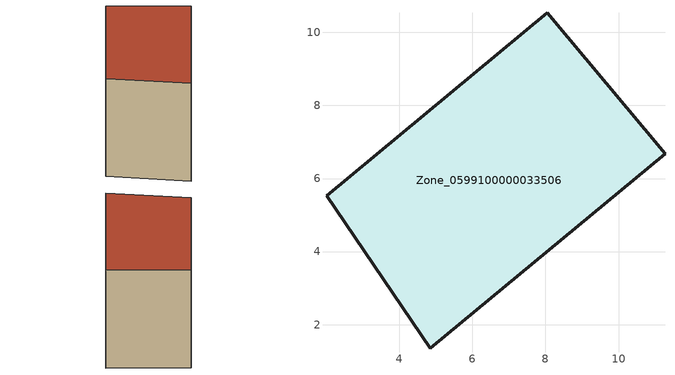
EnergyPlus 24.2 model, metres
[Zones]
Zone_0599100000033506
 floor ground (C_G): 4.84,1.35 2,5.53 8.05,10.54 11.27,6.67 z0
 wall outside (C_F): 8.05,10.54 2,5.53 4.84,1.35 11.27,6.67 8.05,10.54 z0:6.85
 roof outside (C_R): 2,5.53 4.84,1.35 11.27,6.67 8.05,10.54 z6.85
[BUILDING]
Pand.0599100000033506: North Axis=0; Terrain=City; Loads Convergence Tolerance Value=0.04; Temperature Convergence Tolerance Value=0.4; Solar Distribution=FullExterior; Maximum Number of Warmup Days=25; Minimum Number of Warmup Days=1
[Site:Location]
Rotterdam.The.Hague.AP_ZH_NLD Design_Conditions: Latitude=51.96; Longitude=4.45; Time Zone=1; Elevation=-4.5
[SITE:GROUNDTEMPERATURE:BUILDINGSURFACE]
18, 18, 18, 18, 18, 18, 18, 18, 18, 18, 18, 18
[MATERIAL] Thermal Absorptance=0.9; Solar Absorptance=0.7; Visible Absorptance=0.7
Name | Roughness | Thickness | Conductivity | Density | Specific Heat
G.TI.1946 | MediumSmooth | 0.15 | 1 | 540 | 1210
F.TI.1946 | Rough | 0.3 | 0.857143 | 1920 | 840
R.TI.1946 | MediumRough | 0.2 | 0.1 | 1500 | 1000
[CONSTRUCTION]
C_G: G.TI.1946
C_F: F.TI.1946
C_R: R.TI.1946
[ZONE]
Zone_0599100000033506: Type=1; Multiplier=1; Ceiling Height=Autocalculate; Volume=Autocalculate; Floor Area=autocalculate; Part of Total Floor Area=Yes
[ZONEINFILTRATION:DESIGNFLOWRATE]
Infil_Zone_0599100000033506: Zone or ZoneList or Space or SpaceList=Zone_0599100000033506; Schedule=AlwaysOn; Design Flow Rate Calculation Method=Flow/Area; Flow Rate per Floor Area=0.003; Constant Term Coefficient=1; Temperature Term Coefficient=0; Velocity Term Coefficient=0; Velocity Squared Term Coefficient=0
[HVACTEMPLATE:ZONE:IDEALLOADSAIRSYSTEM]
Zone_0599100000033506: Maximum Heating Supply Air Temperature=50; Minimum Cooling Supply Air Temperature=13; Maximum Heating Supply Air Humidity Ratio=0.0156; Minimum Cooling Supply Air Humidity Ratio=0.0077; Heating Limit=NoLimit; Cooling Limit=NoLimit; Dehumidification Control Type=ConstantSensibleHeatRatio; Cooling Sensible Heat Ratio=0.7; Dehumidification Setpoint=60; Humidification Control Type=None; Humidification Setpoint=30; Outdoor Air Method=None; Outdoor Air Flow Rate per Person=0.00944; Outdoor Air Flow Rate per Zone Floor Area=0; Outdoor Air Flow Rate per Zone=0; Demand Controlled Ventilation Type=None; Outdoor Air Economizer Type=NoEconomizer; Heat Recovery Type=None; Sensible Heat Recovery Effectiveness=0.7; Latent Heat Recovery Effectiveness=0.65
[ZONECONTROL:THERMOSTAT]
ThermostatControl_Zone_0599100000033506: Zone or ZoneList=Zone_0599100000033506; Control Type Schedule=DualSetpointControlType; Control 1=Thermostat_Zone_0599100000033506; Temperature Difference Between Cutout And Setpoint=0
[THERMOSTATSETPOINT:DUALSETPOINT]
Thermostat_Zone_0599100000033506: Heating Setpoint Temperature Schedule=HeatingSetpoint_Zone_0599100000033506; Cooling Setpoint Temperature Schedule=CoolingSetpoint_Zone_0599100000033506
[SCHEDULE:COMPACT]
HeatingSetpoint_Zone_0599100000033506: Through: 12/31, For: AllDays, Until: 24:00, 21
CoolingSetpoint_Zone_0599100000033506: Through: 12/31, For: AllDays, Until: 24:00, 24
DualSetpointControlType: Through: 12/31, For: AllDays, Until: 24:00, 4
AlwaysOn: Through: 12/31, For: AllDays, Until: 24:00, 1
